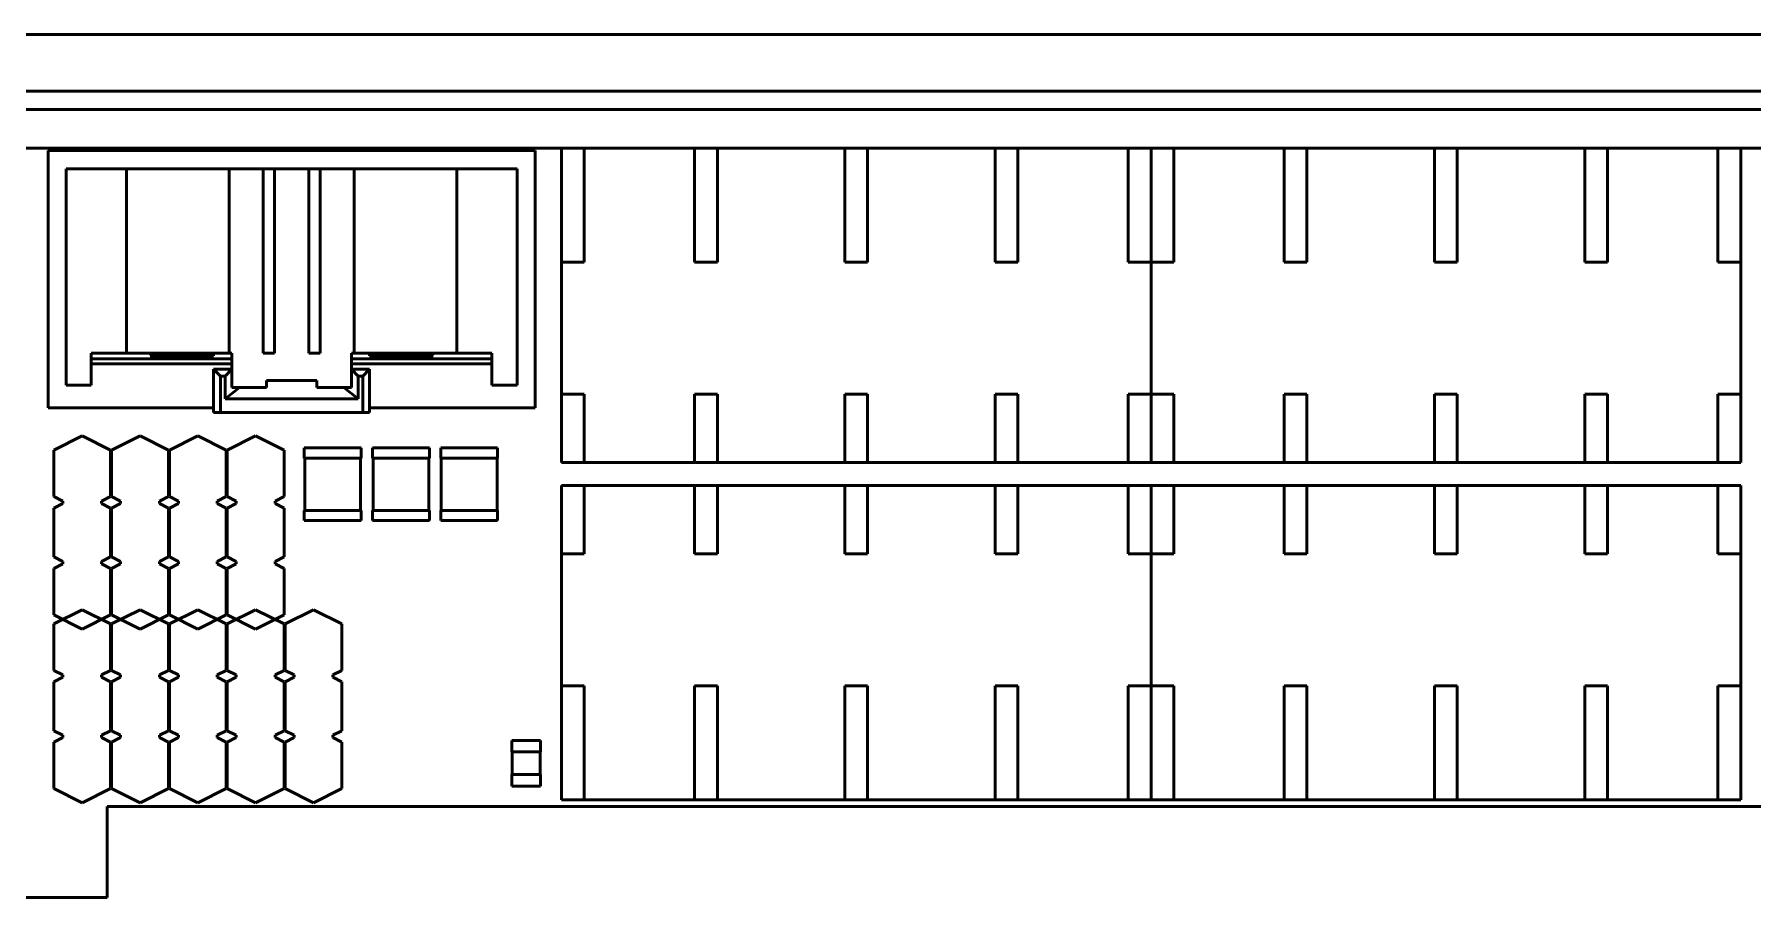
# Model space of a CAD drawing. Header units: millimetres. Extents: x 3324 to 4967, y 672 to 1683.
# Drawn here: x 3703.6 to 3779.1, y 1251.1 to 1289 of the extents above; entities that cross this region are included whole.
import ezdxf

# ---------------------------------------------------------------- set-up
doc = ezdxf.new("R2010")
doc.units = ezdxf.units.MM
doc.header["$LTSCALE"] = 1.8
doc.layers.add('외형선(ISO)', color=7, linetype='Continuous', lineweight=50)

msp = doc.modelspace()

# ---------------------------------------------------------------- linework, layer by layer
at = {"layer": '외형선(ISO)'}
for p, q in [((3554.883, 1289.031), (3821.483, 1289.031)), ((3820.683, 1286.531), (3555.683, 1286.531)), ((3811.683, 1285.731), (3625.283, 1285.731)), ((3726.733, 1284.031), (3702.983, 1284.031)), ((3704.183, 1283.93), (3725.583, 1283.93)), ((3704.183, 1283.93), (3704.183, 1272.63)), ((3725.583, 1272.63), (3725.583, 1283.93)), ((3727.733, 1284.031), (3726.733, 1284.031)), ((3726.733, 1284.031), (3726.733, 1279.031)), ((3752.633, 1284.031), (3726.733, 1284.031)), ((3726.733, 1284.031), (3726.733, 1270.231)), ((3727.733, 1279.031), (3727.733, 1284.031)), ((3733.583, 1284.031), (3732.583, 1284.031)), ((3732.583, 1284.031), (3732.583, 1279.031)), ((3733.583, 1279.031), (3733.583, 1284.031)), ((3740.183, 1284.031), (3739.183, 1284.031)), ((3739.183, 1284.031), (3739.183, 1279.031)), ((3740.183, 1279.031), (3740.183, 1284.031)), ((3746.783, 1284.031), (3745.783, 1284.031)), ((3745.783, 1284.031), (3745.783, 1279.031)), ((3746.783, 1279.031), (3746.783, 1284.031)), ((3752.633, 1284.031), (3751.633, 1284.031)), ((3751.633, 1284.031), (3751.633, 1279.031)), ((3753.633, 1284.031), (3752.633, 1284.031)), ((3752.633, 1284.031), (3752.633, 1279.031)), ((3778.533, 1284.031), (3752.633, 1284.031)), ((3752.633, 1284.031), (3752.633, 1270.231)), ((3752.633, 1279.031), (3752.633, 1284.031)), ((3752.633, 1270.231), (3752.633, 1284.031)), ((3753.633, 1279.031), (3753.633, 1284.031)), ((3759.483, 1284.031), (3758.483, 1284.031)), ((3758.483, 1284.031), (3758.483, 1279.031)), ((3759.483, 1279.031), (3759.483, 1284.031)), ((3766.083, 1284.031), (3765.083, 1284.031)), ((3765.083, 1284.031), (3765.083, 1279.031)), ((3766.083, 1279.031), (3766.083, 1284.031)), ((3772.683, 1284.031), (3771.683, 1284.031)), ((3771.683, 1284.031), (3771.683, 1279.031)), ((3772.683, 1279.031), (3772.683, 1284.031)), ((3778.533, 1284.031), (3777.533, 1284.031)), ((3777.533, 1284.031), (3777.533, 1279.031)), ((3811.683, 1284.031), (3778.533, 1284.031)), ((3778.533, 1279.031), (3778.533, 1284.031)), ((3778.533, 1270.231), (3778.533, 1284.031)), ((3704.983, 1283.13), (3724.783, 1283.13)), ((3704.983, 1273.63), (3704.983, 1283.13)), ((3707.633, 1283.13), (3707.633, 1275.03)), ((3712.133, 1275.03), (3712.133, 1283.13)), ((3713.633, 1283.13), (3713.633, 1275.03)), ((3714.133, 1275.03), (3714.133, 1283.13)), ((3715.633, 1283.13), (3715.633, 1275.03)), ((3716.133, 1275.03), (3716.133, 1283.13)), ((3717.633, 1283.13), (3717.633, 1275.03)), ((3722.133, 1275.03), (3722.133, 1283.13)), ((3724.783, 1283.13), (3724.783, 1273.63)), ((3726.733, 1279.031), (3727.733, 1279.031)), ((3732.583, 1279.031), (3733.583, 1279.031)), ((3739.183, 1279.031), (3740.183, 1279.031)), ((3745.783, 1279.031), (3746.783, 1279.031)), ((3751.633, 1279.031), (3752.633, 1279.031)), ((3752.633, 1279.031), (3753.633, 1279.031)), ((3758.483, 1279.031), (3759.483, 1279.031)), ((3765.083, 1279.031), (3766.083, 1279.031)), ((3771.683, 1279.031), (3772.683, 1279.031)), ((3777.533, 1279.031), (3778.533, 1279.031)), ((3706.083, 1274.789), (3706.083, 1275.03)), ((3712.258, 1275.03), (3706.083, 1275.03)), ((3706.083, 1274.57), (3706.083, 1274.789)), ((3712.258, 1274.789), (3706.083, 1274.789)), ((3708.667, 1274.914), (3708.753, 1275)), ((3711.458, 1274.914), (3708.667, 1274.914)), ((3708.753, 1275), (3711.458, 1275)), ((3711.458, 1274.914), (3711.458, 1275)), ((3712.258, 1274.789), (3712.258, 1275.03)), ((3712.258, 1274.789), (3712.258, 1274.57)), ((3713.633, 1275.03), (3714.133, 1275.03)), ((3715.633, 1275.03), (3716.133, 1275.03)), ((3717.508, 1275.03), (3717.508, 1274.789)), ((3717.508, 1275.03), (3723.683, 1275.03)), ((3717.508, 1274.57), (3717.508, 1274.789)), ((3723.683, 1274.789), (3717.508, 1274.789)), ((3718.308, 1275), (3721.013, 1275)), ((3718.308, 1274.914), (3718.308, 1275)), ((3721.098, 1274.914), (3718.308, 1274.914)), ((3721.013, 1275), (3721.098, 1274.914)), ((3723.683, 1275.03), (3723.683, 1274.789)), ((3723.683, 1274.789), (3723.683, 1274.57)), ((3712.258, 1274.57), (3706.083, 1274.57)), ((3706.083, 1274.57), (3706.083, 1273.63)), ((3711.458, 1274.33), (3711.458, 1272.63)), ((3712.258, 1274.33), (3711.458, 1274.33)), ((3711.458, 1274.33), (3711.758, 1274.03)), ((3711.958, 1274.03), (3711.758, 1274.03)), ((3711.758, 1272.43), (3711.758, 1274.03)), ((3711.958, 1274.03), (3712.258, 1274.33)), ((3711.958, 1274.03), (3711.958, 1273.03)), ((3712.258, 1274.33), (3712.258, 1274.57)), ((3712.258, 1274.33), (3712.258, 1273.53)), ((3723.683, 1274.57), (3717.508, 1274.57)), ((3717.508, 1274.33), (3717.508, 1274.57)), ((3718.308, 1274.33), (3717.508, 1274.33)), ((3717.808, 1274.03), (3717.508, 1274.33)), ((3717.508, 1274.33), (3717.508, 1273.53)), ((3717.808, 1274.03), (3717.808, 1273.03)), ((3718.008, 1274.03), (3717.808, 1274.03)), ((3718.308, 1274.33), (3718.008, 1274.03)), ((3718.008, 1272.43), (3718.008, 1274.03)), ((3718.308, 1272.63), (3718.308, 1274.33)), ((3723.683, 1273.63), (3723.683, 1274.57)), ((3706.083, 1273.63), (3704.983, 1273.63)), ((3712.595, 1273.53), (3711.958, 1273.03)), ((3712.595, 1273.53), (3712.258, 1273.53)), ((3712.595, 1273.53), (3713.783, 1273.53)), ((3715.983, 1273.83), (3713.783, 1273.83)), ((3713.783, 1273.53), (3713.783, 1273.83)), ((3715.983, 1273.53), (3715.983, 1273.83)), ((3715.983, 1273.53), (3717.17, 1273.53)), ((3717.808, 1273.03), (3717.17, 1273.53)), ((3717.508, 1273.53), (3717.17, 1273.53)), ((3724.783, 1273.63), (3723.683, 1273.63)), ((3704.183, 1272.63), (3711.458, 1272.63)), ((3711.458, 1272.63), (3711.458, 1272.43)), ((3711.958, 1273.03), (3717.808, 1273.03)), ((3718.308, 1272.43), (3718.308, 1272.63)), ((3718.308, 1272.63), (3725.583, 1272.63)), ((3727.733, 1273.231), (3726.733, 1273.231)), ((3726.733, 1273.231), (3726.733, 1270.231)), ((3727.733, 1270.231), (3727.733, 1273.231)), ((3733.583, 1273.231), (3732.583, 1273.231)), ((3732.583, 1273.231), (3732.583, 1270.231)), ((3733.583, 1270.231), (3733.583, 1273.231)), ((3740.183, 1273.231), (3739.183, 1273.231)), ((3739.183, 1273.231), (3739.183, 1270.231)), ((3740.183, 1270.231), (3740.183, 1273.231)), ((3746.783, 1273.231), (3745.783, 1273.231)), ((3745.783, 1273.231), (3745.783, 1270.231)), ((3746.783, 1270.231), (3746.783, 1273.231)), ((3752.633, 1273.231), (3751.633, 1273.231)), ((3751.633, 1273.231), (3751.633, 1270.231)), ((3753.633, 1273.231), (3752.633, 1273.231)), ((3752.633, 1273.231), (3752.633, 1270.231)), ((3752.633, 1270.231), (3752.633, 1273.231)), ((3753.633, 1270.231), (3753.633, 1273.231)), ((3759.483, 1273.231), (3758.483, 1273.231)), ((3758.483, 1273.231), (3758.483, 1270.231)), ((3759.483, 1270.231), (3759.483, 1273.231)), ((3766.083, 1273.231), (3765.083, 1273.231)), ((3765.083, 1273.231), (3765.083, 1270.231)), ((3766.083, 1270.231), (3766.083, 1273.231)), ((3772.683, 1273.231), (3771.683, 1273.231)), ((3771.683, 1273.231), (3771.683, 1270.231)), ((3772.683, 1270.231), (3772.683, 1273.231)), ((3778.533, 1273.231), (3777.533, 1273.231)), ((3777.533, 1273.231), (3777.533, 1270.231)), ((3778.533, 1270.231), (3778.533, 1273.231)), ((3711.458, 1272.43), (3711.758, 1272.43)), ((3711.758, 1272.43), (3718.008, 1272.43)), ((3718.308, 1272.43), (3718.008, 1272.43)), ((3705.683, 1271.401), (3704.433, 1270.776)), ((3706.933, 1270.776), (3705.683, 1271.401)), ((3708.223, 1271.401), (3706.973, 1270.776)), ((3709.473, 1270.776), (3708.223, 1271.401)), ((3710.763, 1271.401), (3709.513, 1270.776)), ((3712.013, 1270.776), (3710.763, 1271.401)), ((3713.303, 1271.401), (3712.053, 1270.776)), ((3714.553, 1270.776), (3713.303, 1271.401)), ((3704.433, 1268.736), (3704.433, 1270.776)), ((3706.933, 1270.776), (3706.933, 1268.736)), ((3706.973, 1268.736), (3706.973, 1270.776)), ((3709.473, 1270.776), (3709.473, 1268.736)), ((3709.513, 1268.736), (3709.513, 1270.776)), ((3712.013, 1270.776), (3712.013, 1268.736)), ((3712.053, 1268.736), (3712.053, 1270.776)), ((3714.553, 1270.776), (3714.553, 1268.736)), ((3715.433, 1270.881), (3717.933, 1270.881)), ((3715.433, 1270.431), (3715.433, 1270.881)), ((3715.433, 1270.431), (3717.933, 1270.431)), ((3715.458, 1268.131), (3715.458, 1270.431)), ((3717.908, 1268.131), (3717.908, 1270.431)), ((3717.933, 1270.431), (3717.933, 1270.881)), ((3718.433, 1270.881), (3720.933, 1270.881)), ((3718.433, 1270.431), (3718.433, 1270.881)), ((3718.433, 1270.431), (3720.933, 1270.431)), ((3718.458, 1268.131), (3718.458, 1270.431)), ((3720.908, 1268.131), (3720.908, 1270.431)), ((3720.933, 1270.431), (3720.933, 1270.881)), ((3721.433, 1270.881), (3723.933, 1270.881)), ((3721.433, 1270.431), (3721.433, 1270.881)), ((3721.433, 1270.431), (3723.933, 1270.431)), ((3721.458, 1268.131), (3721.458, 1270.431)), ((3723.908, 1268.131), (3723.908, 1270.431)), ((3723.933, 1270.431), (3723.933, 1270.881)), ((3726.733, 1270.231), (3727.733, 1270.231)), ((3726.733, 1270.231), (3752.633, 1270.231)), ((3732.583, 1270.231), (3733.583, 1270.231)), ((3739.183, 1270.231), (3740.183, 1270.231)), ((3745.783, 1270.231), (3746.783, 1270.231)), ((3751.633, 1270.231), (3752.633, 1270.231)), ((3752.633, 1270.231), (3753.633, 1270.231)), ((3752.633, 1270.231), (3778.533, 1270.231)), ((3758.483, 1270.231), (3759.483, 1270.231)), ((3765.083, 1270.231), (3766.083, 1270.231)), ((3771.683, 1270.231), (3772.683, 1270.231)), ((3777.533, 1270.231), (3778.533, 1270.231)), ((3704.433, 1268.736), (3704.833, 1268.536)), ((3706.533, 1268.536), (3706.933, 1268.736)), ((3706.973, 1268.736), (3707.373, 1268.536)), ((3709.073, 1268.536), (3709.473, 1268.736)), ((3709.513, 1268.736), (3709.913, 1268.536)), ((3711.613, 1268.536), (3712.013, 1268.736)), ((3712.053, 1268.736), (3712.453, 1268.536)), ((3714.153, 1268.536), (3714.553, 1268.736)), ((3727.733, 1269.231), (3726.733, 1269.231)), ((3726.733, 1269.231), (3726.733, 1266.231)), ((3726.733, 1269.231), (3726.733, 1255.431)), ((3752.633, 1269.231), (3726.733, 1269.231)), ((3727.733, 1266.231), (3727.733, 1269.231)), ((3733.583, 1269.231), (3732.583, 1269.231)), ((3732.583, 1269.231), (3732.583, 1266.231)), ((3733.583, 1266.231), (3733.583, 1269.231)), ((3740.183, 1269.231), (3739.183, 1269.231)), ((3739.183, 1269.231), (3739.183, 1266.231)), ((3740.183, 1266.231), (3740.183, 1269.231)), ((3746.783, 1269.231), (3745.783, 1269.231)), ((3745.783, 1269.231), (3745.783, 1266.231)), ((3746.783, 1266.231), (3746.783, 1269.231)), ((3752.633, 1269.231), (3751.633, 1269.231)), ((3751.633, 1269.231), (3751.633, 1266.231)), ((3753.633, 1269.231), (3752.633, 1269.231)), ((3752.633, 1269.231), (3752.633, 1266.231)), ((3752.633, 1269.231), (3752.633, 1255.431)), ((3778.533, 1269.231), (3752.633, 1269.231)), ((3752.633, 1266.231), (3752.633, 1269.231)), ((3752.633, 1255.431), (3752.633, 1269.231)), ((3753.633, 1266.231), (3753.633, 1269.231)), ((3759.483, 1269.231), (3758.483, 1269.231)), ((3758.483, 1269.231), (3758.483, 1266.231)), ((3759.483, 1266.231), (3759.483, 1269.231)), ((3766.083, 1269.231), (3765.083, 1269.231)), ((3765.083, 1269.231), (3765.083, 1266.231)), ((3766.083, 1266.231), (3766.083, 1269.231)), ((3772.683, 1269.231), (3771.683, 1269.231)), ((3771.683, 1269.231), (3771.683, 1266.231)), ((3772.683, 1266.231), (3772.683, 1269.231)), ((3778.533, 1269.231), (3777.533, 1269.231)), ((3777.533, 1269.231), (3777.533, 1266.231)), ((3778.533, 1266.231), (3778.533, 1269.231)), ((3778.533, 1255.431), (3778.533, 1269.231)), ((3704.833, 1268.436), (3704.433, 1268.236)), ((3704.433, 1268.236), (3704.433, 1266.086)), ((3704.833, 1268.536), (3704.833, 1268.436)), ((3706.533, 1268.536), (3706.533, 1268.436)), ((3706.933, 1268.236), (3706.533, 1268.436)), ((3706.933, 1266.086), (3706.933, 1268.236)), ((3707.373, 1268.436), (3706.973, 1268.236)), ((3706.973, 1268.236), (3706.973, 1266.086)), ((3707.373, 1268.536), (3707.373, 1268.436)), ((3709.073, 1268.536), (3709.073, 1268.436)), ((3709.473, 1268.236), (3709.073, 1268.436)), ((3709.473, 1266.086), (3709.473, 1268.236)), ((3709.913, 1268.436), (3709.513, 1268.236)), ((3709.513, 1268.236), (3709.513, 1266.086)), ((3709.913, 1268.536), (3709.913, 1268.436)), ((3711.613, 1268.536), (3711.613, 1268.436)), ((3712.013, 1268.236), (3711.613, 1268.436)), ((3712.013, 1266.086), (3712.013, 1268.236)), ((3712.453, 1268.436), (3712.053, 1268.236)), ((3712.053, 1268.236), (3712.053, 1266.086)), ((3712.453, 1268.536), (3712.453, 1268.436)), ((3714.153, 1268.536), (3714.153, 1268.436)), ((3714.553, 1268.236), (3714.153, 1268.436)), ((3714.553, 1266.086), (3714.553, 1268.236)), ((3715.433, 1268.131), (3717.933, 1268.131)), ((3715.433, 1267.681), (3715.433, 1268.131)), ((3717.933, 1267.681), (3717.933, 1268.131)), ((3718.433, 1268.131), (3720.933, 1268.131)), ((3718.433, 1267.681), (3718.433, 1268.131)), ((3720.933, 1267.681), (3720.933, 1268.131)), ((3721.433, 1268.131), (3723.933, 1268.131)), ((3721.433, 1267.681), (3721.433, 1268.131)), ((3723.933, 1267.681), (3723.933, 1268.131)), ((3715.433, 1267.681), (3717.933, 1267.681)), ((3718.433, 1267.681), (3720.933, 1267.681)), ((3721.433, 1267.681), (3723.933, 1267.681)), ((3704.433, 1266.086), (3704.833, 1265.886)), ((3704.833, 1265.786), (3704.433, 1265.586)), ((3704.833, 1265.786), (3704.833, 1265.886)), ((3706.533, 1265.886), (3706.933, 1266.086)), ((3706.533, 1265.786), (3706.533, 1265.886)), ((3706.933, 1265.586), (3706.533, 1265.786)), ((3706.973, 1266.086), (3707.373, 1265.886)), ((3707.373, 1265.786), (3706.973, 1265.586)), ((3707.373, 1265.786), (3707.373, 1265.886)), ((3709.073, 1265.886), (3709.473, 1266.086)), ((3709.073, 1265.786), (3709.073, 1265.886)), ((3709.473, 1265.586), (3709.073, 1265.786)), ((3709.513, 1266.086), (3709.913, 1265.886)), ((3709.913, 1265.786), (3709.513, 1265.586)), ((3709.913, 1265.786), (3709.913, 1265.886)), ((3711.613, 1265.886), (3712.013, 1266.086)), ((3711.613, 1265.786), (3711.613, 1265.886)), ((3712.013, 1265.586), (3711.613, 1265.786)), ((3712.053, 1266.086), (3712.453, 1265.886)), ((3712.453, 1265.786), (3712.053, 1265.586)), ((3712.453, 1265.786), (3712.453, 1265.886)), ((3714.153, 1265.886), (3714.553, 1266.086)), ((3714.153, 1265.786), (3714.153, 1265.886)), ((3714.553, 1265.586), (3714.153, 1265.786)), ((3726.733, 1266.231), (3727.733, 1266.231)), ((3732.583, 1266.231), (3733.583, 1266.231)), ((3739.183, 1266.231), (3740.183, 1266.231)), ((3745.783, 1266.231), (3746.783, 1266.231)), ((3751.633, 1266.231), (3752.633, 1266.231)), ((3752.633, 1266.231), (3753.633, 1266.231)), ((3758.483, 1266.231), (3759.483, 1266.231)), ((3765.083, 1266.231), (3766.083, 1266.231)), ((3771.683, 1266.231), (3772.683, 1266.231)), ((3777.533, 1266.231), (3778.533, 1266.231)), ((3704.433, 1265.586), (3704.433, 1263.546)), ((3706.933, 1263.546), (3706.933, 1265.586)), ((3706.973, 1265.586), (3706.973, 1263.546)), ((3709.473, 1263.546), (3709.473, 1265.586)), ((3709.513, 1265.586), (3709.513, 1263.546)), ((3712.013, 1263.546), (3712.013, 1265.586)), ((3712.053, 1265.586), (3712.053, 1263.546)), ((3714.553, 1263.546), (3714.553, 1265.586)), ((3705.683, 1263.771), (3704.433, 1263.146)), ((3704.433, 1263.546), (3705.683, 1262.921)), ((3706.933, 1263.146), (3705.683, 1263.771)), ((3705.683, 1262.921), (3706.933, 1263.546)), ((3708.223, 1263.771), (3706.973, 1263.146)), ((3706.973, 1263.546), (3708.223, 1262.921)), ((3709.473, 1263.146), (3708.223, 1263.771)), ((3708.223, 1262.921), (3709.473, 1263.546)), ((3710.763, 1263.771), (3709.513, 1263.146)), ((3709.513, 1263.546), (3710.763, 1262.921)), ((3712.013, 1263.146), (3710.763, 1263.771)), ((3710.763, 1262.921), (3712.013, 1263.546)), ((3713.303, 1263.771), (3712.053, 1263.146)), ((3712.053, 1263.546), (3713.303, 1262.921)), ((3714.553, 1263.146), (3713.303, 1263.771)), ((3713.303, 1262.921), (3714.553, 1263.546)), ((3715.843, 1263.771), (3714.593, 1263.146)), ((3717.093, 1263.146), (3715.843, 1263.771)), ((3704.433, 1263.146), (3704.433, 1261.106)), ((3706.933, 1261.106), (3706.933, 1263.146)), ((3706.973, 1263.146), (3706.973, 1261.106)), ((3709.473, 1261.106), (3709.473, 1263.146)), ((3709.513, 1263.146), (3709.513, 1261.106)), ((3712.013, 1261.106), (3712.013, 1263.146)), ((3712.053, 1263.146), (3712.053, 1261.106)), ((3714.553, 1261.106), (3714.553, 1263.146)), ((3714.593, 1263.146), (3714.593, 1261.106)), ((3717.093, 1261.106), (3717.093, 1263.146)), ((3704.433, 1261.106), (3704.833, 1260.906)), ((3704.833, 1260.806), (3704.433, 1260.606)), ((3704.433, 1260.606), (3704.433, 1258.456)), ((3704.833, 1260.906), (3704.833, 1260.806)), ((3706.533, 1260.906), (3706.933, 1261.106)), ((3706.533, 1260.906), (3706.533, 1260.806)), ((3706.933, 1260.606), (3706.533, 1260.806)), ((3706.933, 1258.456), (3706.933, 1260.606)), ((3706.973, 1261.106), (3707.373, 1260.906)), ((3707.373, 1260.806), (3706.973, 1260.606)), ((3706.973, 1260.606), (3706.973, 1258.456)), ((3707.373, 1260.906), (3707.373, 1260.806)), ((3709.073, 1260.906), (3709.473, 1261.106)), ((3709.073, 1260.906), (3709.073, 1260.806)), ((3709.473, 1260.606), (3709.073, 1260.806)), ((3709.473, 1258.456), (3709.473, 1260.606)), ((3709.513, 1261.106), (3709.913, 1260.906)), ((3709.913, 1260.806), (3709.513, 1260.606)), ((3709.513, 1260.606), (3709.513, 1258.456)), ((3709.913, 1260.906), (3709.913, 1260.806)), ((3711.613, 1260.906), (3712.013, 1261.106)), ((3711.613, 1260.906), (3711.613, 1260.806)), ((3712.013, 1260.606), (3711.613, 1260.806)), ((3712.013, 1258.456), (3712.013, 1260.606)), ((3712.053, 1261.106), (3712.453, 1260.906)), ((3712.453, 1260.806), (3712.053, 1260.606)), ((3712.053, 1260.606), (3712.053, 1258.456)), ((3712.453, 1260.906), (3712.453, 1260.806)), ((3714.153, 1260.906), (3714.553, 1261.106)), ((3714.153, 1260.906), (3714.153, 1260.806)), ((3714.553, 1260.606), (3714.153, 1260.806)), ((3714.553, 1258.456), (3714.553, 1260.606)), ((3714.593, 1261.106), (3714.993, 1260.906)), ((3714.993, 1260.806), (3714.593, 1260.606)), ((3714.593, 1260.606), (3714.593, 1258.456)), ((3714.993, 1260.906), (3714.993, 1260.806)), ((3716.693, 1260.906), (3717.093, 1261.106)), ((3716.693, 1260.906), (3716.693, 1260.806)), ((3717.093, 1260.606), (3716.693, 1260.806)), ((3717.093, 1258.456), (3717.093, 1260.606)), ((3727.733, 1260.431), (3726.733, 1260.431)), ((3726.733, 1260.431), (3726.733, 1255.431)), ((3727.733, 1255.431), (3727.733, 1260.431)), ((3733.583, 1260.431), (3732.583, 1260.431)), ((3732.583, 1260.431), (3732.583, 1255.431)), ((3733.583, 1255.431), (3733.583, 1260.431)), ((3740.183, 1260.431), (3739.183, 1260.431)), ((3739.183, 1260.431), (3739.183, 1255.431)), ((3740.183, 1255.431), (3740.183, 1260.431)), ((3746.783, 1260.431), (3745.783, 1260.431)), ((3745.783, 1260.431), (3745.783, 1255.431)), ((3746.783, 1255.431), (3746.783, 1260.431)), ((3752.633, 1260.431), (3751.633, 1260.431)), ((3751.633, 1260.431), (3751.633, 1255.431)), ((3753.633, 1260.431), (3752.633, 1260.431)), ((3752.633, 1260.431), (3752.633, 1255.431)), ((3752.633, 1255.431), (3752.633, 1260.431)), ((3753.633, 1255.431), (3753.633, 1260.431)), ((3759.483, 1260.431), (3758.483, 1260.431)), ((3758.483, 1260.431), (3758.483, 1255.431)), ((3759.483, 1255.431), (3759.483, 1260.431)), ((3766.083, 1260.431), (3765.083, 1260.431)), ((3765.083, 1260.431), (3765.083, 1255.431)), ((3766.083, 1255.431), (3766.083, 1260.431)), ((3772.683, 1260.431), (3771.683, 1260.431)), ((3771.683, 1260.431), (3771.683, 1255.431)), ((3772.683, 1255.431), (3772.683, 1260.431)), ((3778.533, 1260.431), (3777.533, 1260.431)), ((3777.533, 1260.431), (3777.533, 1255.431)), ((3778.533, 1255.431), (3778.533, 1260.431)), ((3704.433, 1258.456), (3704.833, 1258.256)), ((3704.833, 1258.156), (3704.833, 1258.256)), ((3706.533, 1258.256), (3706.933, 1258.456)), ((3706.533, 1258.156), (3706.533, 1258.256)), ((3706.973, 1258.456), (3707.373, 1258.256)), ((3707.373, 1258.156), (3707.373, 1258.256)), ((3709.073, 1258.256), (3709.473, 1258.456)), ((3709.073, 1258.156), (3709.073, 1258.256)), ((3709.513, 1258.456), (3709.913, 1258.256)), ((3709.913, 1258.156), (3709.913, 1258.256)), ((3711.613, 1258.256), (3712.013, 1258.456)), ((3711.613, 1258.156), (3711.613, 1258.256)), ((3712.053, 1258.456), (3712.453, 1258.256)), ((3712.453, 1258.156), (3712.453, 1258.256)), ((3714.153, 1258.256), (3714.553, 1258.456)), ((3714.153, 1258.156), (3714.153, 1258.256)), ((3714.593, 1258.456), (3714.993, 1258.256)), ((3714.993, 1258.156), (3714.993, 1258.256)), ((3716.693, 1258.256), (3717.093, 1258.456)), ((3716.693, 1258.156), (3716.693, 1258.256)), ((3704.833, 1258.156), (3704.433, 1257.956)), ((3704.433, 1255.916), (3704.433, 1257.956)), ((3706.933, 1257.956), (3706.533, 1258.156)), ((3706.933, 1257.956), (3706.933, 1255.916)), ((3707.373, 1258.156), (3706.973, 1257.956)), ((3706.973, 1255.916), (3706.973, 1257.956)), ((3709.473, 1257.956), (3709.073, 1258.156)), ((3709.473, 1257.956), (3709.473, 1255.916)), ((3709.913, 1258.156), (3709.513, 1257.956)), ((3709.513, 1255.916), (3709.513, 1257.956)), ((3712.013, 1257.956), (3711.613, 1258.156)), ((3712.013, 1257.956), (3712.013, 1255.916)), ((3712.453, 1258.156), (3712.053, 1257.956)), ((3712.053, 1255.916), (3712.053, 1257.956)), ((3714.553, 1257.956), (3714.153, 1258.156)), ((3714.553, 1257.956), (3714.553, 1255.916)), ((3714.993, 1258.156), (3714.593, 1257.956)), ((3714.593, 1255.916), (3714.593, 1257.956)), ((3717.093, 1257.956), (3716.693, 1258.156)), ((3717.093, 1257.956), (3717.093, 1255.916)), ((3725.808, 1258.031), (3724.558, 1258.031)), ((3724.558, 1257.531), (3724.558, 1258.031)), ((3725.808, 1257.531), (3724.558, 1257.531)), ((3724.57, 1256.531), (3724.57, 1257.531)), ((3725.795, 1256.531), (3725.795, 1257.531)), ((3725.808, 1257.531), (3725.808, 1258.031)), ((3704.433, 1255.916), (3705.683, 1255.291)), ((3705.683, 1255.291), (3706.933, 1255.916)), ((3706.973, 1255.916), (3708.223, 1255.291)), ((3708.223, 1255.291), (3709.473, 1255.916)), ((3709.513, 1255.916), (3710.763, 1255.291)), ((3710.763, 1255.291), (3712.013, 1255.916)), ((3712.053, 1255.916), (3713.303, 1255.291)), ((3713.303, 1255.291), (3714.553, 1255.916)), ((3714.593, 1255.916), (3715.843, 1255.291)), ((3715.843, 1255.291), (3717.093, 1255.916)), ((3725.808, 1256.531), (3724.558, 1256.531)), ((3724.558, 1256.031), (3724.558, 1256.531)), ((3725.808, 1256.031), (3724.558, 1256.031)), ((3725.808, 1256.031), (3725.808, 1256.531)), ((3726.733, 1255.431), (3727.733, 1255.431)), ((3726.733, 1255.431), (3752.633, 1255.431)), ((3732.583, 1255.431), (3733.583, 1255.431)), ((3739.183, 1255.431), (3740.183, 1255.431)), ((3745.783, 1255.431), (3746.783, 1255.431)), ((3751.633, 1255.431), (3752.633, 1255.431)), ((3752.633, 1255.431), (3753.633, 1255.431)), ((3752.633, 1255.431), (3778.533, 1255.431)), ((3758.483, 1255.431), (3759.483, 1255.431)), ((3765.083, 1255.431), (3766.083, 1255.431)), ((3771.683, 1255.431), (3772.683, 1255.431)), ((3777.533, 1255.431), (3778.533, 1255.431)), ((3794.283, 1255.131), (3706.783, 1255.131)), ((3706.783, 1255.131), (3706.783, 1251.131)), ((3706.783, 1251.131), (3625.283, 1251.131))]:
    msp.add_line(p, q, dxfattribs=at)

doc.saveas('drawing.dxf')
